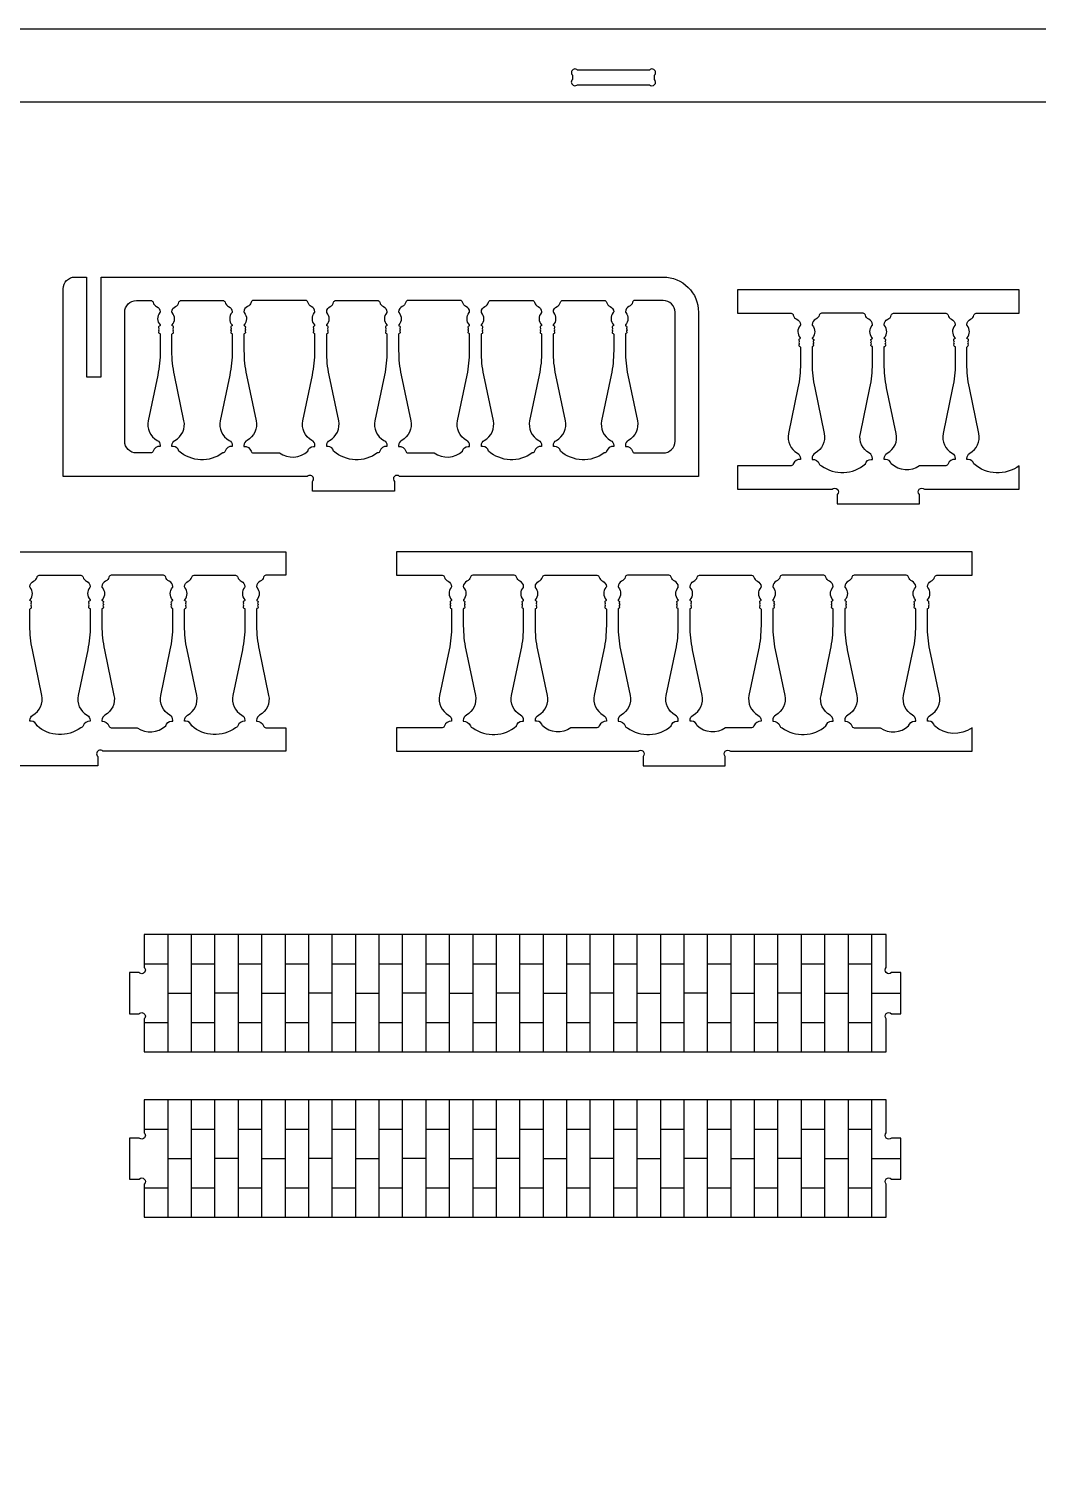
# Model space of a CAD drawing. Extents: x 4982 to 16003, y -2148 to 3908.
# Drawn here: x 8653 to 9478, y 1213 to 2398 of the extents above; entities that cross this region are included whole.
import ezdxf

# ---------------------------------------------------------------- set-up
doc = ezdxf.new("R2010")
doc.units = 0
doc.header["$MEASUREMENT"] = 0
doc.layers.add('LAYER_1', color=18, linetype='CONTINUOUS')

msp = doc.modelspace()

# ---------------------------------------------------------------- linework, layer by layer
at = {"layer": 'LAYER_1'}
msp.add_lwpolyline([(7913.1, 2338.3), (7913.1, 1212.7), (7853.1, 1212.7), (7853.1, 2398.3), (10409.1, 2398.3), (10409.1, 1212.7), (10349.1, 1212.7), (10349.1, 2338.3)], close=True, dxfattribs=at)
for points in [[(9160.5, 2364.7), (9101.7, 2364.7, 1), (9097.5, 2360.5), (9097.5, 2357, 1), (9101.7, 2352.7), (9160.5, 2352.7, 1), (9164.7, 2357), (9164.7, 2360.5, 1)], [(8690.3, 2195.2), (8699.9, 2195.2), (8699.9, 2113.6), (8711.9, 2113.6), (8711.9, 2195.2), (9171.9, 2195.2, -0.414214), (9200.7, 2166.4), (9200.7, 2032), (8956.1, 2032, 1), (8951.9, 2027.7), (8951.9, 2020), (8884.7, 2020), (8884.7, 2027.7, 1), (8880.5, 2032), (8680.7, 2032), (8680.7, 2185.6, -0.414214)], [(9381.5, 2009.5), (9381.5, 2017.2, -1), (9385.7, 2021.5), (9463.3, 2021.5), (9463.3, 2040.7, -0.352171), (9426.1, 2042.2, 0.352171), (9421.5, 2045.9), (9420.4, 2045.9), (9420.4, 2046.7, -0.272519), (9422.8, 2050.9, 0.328849), (9430.2, 2067.1), (9422.4, 2104.5, -0.051698), (9420.4, 2124.2), (9420.4, 2137.9, -0.366837), (9420.8, 2138.4, 0.600564), (9421.3, 2140.1, -0.39765), (9421.3, 2140.8, 0.39765), (9421.3, 2142.2, -0.39765), (9421.3, 2142.9, 0.594353), (9420.8, 2144.7, -0.584261), (9420.5, 2145.4, 0.375636), (9420.6, 2155.6, -0.187098), (9420.4, 2156.3, -0.294683), (9423.3, 2160.6, 0.244569), (9426.1, 2164, -0.352171), (9428, 2165.5), (9463.3, 2165.5), (9463.3, 2184.7), (9232.5, 2184.7), (9232.5, 2165.5), (9276.5, 2165.5, -0.352171), (9278.3, 2164, 0.244569), (9281.2, 2160.6, -0.294683), (9284.1, 2156.3, -0.187098), (9283.9, 2155.6, 0.375636), (9284, 2145.4, -0.584261), (9283.7, 2144.7, 0.594353), (9283.1, 2142.9, -0.39765), (9283.1, 2142.2, 0.39765), (9283.1, 2140.8, -0.39765), (9283.1, 2140.1, 0.600564), (9283.7, 2138.4, -0.366837), (9284.1, 2137.9), (9284.1, 2124.2, -0.051698), (9282.1, 2104.5), (9274.3, 2067.1, 0.328849), (9281.7, 2050.9, -0.272519), (9284.1, 2046.7), (9284.1, 2045.9, 0.352171), (9278.3, 2042.2, -0.352171), (9276.5, 2040.7), (9232.5, 2040.7), (9232.5, 2021.5), (9310, 2021.5, -1), (9314.3, 2017.2), (9314.3, 2009.5)], [(8757.7, 2061.5, -0.272519), (8760.1, 2057.3), (8760.1, 2056.5, 0.352171), (8754.3, 2052.7, -0.352171), (8752.5, 2051.2), (8740.7, 2051.2, -0.414214), (8731.1, 2060.8), (8731.1, 2166.4, -0.414214), (8740.7, 2176), (8752.5, 2176, -0.352171), (8754.3, 2174.5, 0.244569), (8757.2, 2171.1, -0.294683), (8760.1, 2166.8, -0.187098), (8759.9, 2166.1, 0.375636), (8760, 2156, -0.584261), (8759.7, 2155.2, 0.594353), (8759.1, 2153.4, -0.39765), (8759.1, 2152.8, 0.39765), (8759.1, 2151.3, -0.39765), (8759.1, 2150.7, 0.600564), (8759.7, 2148.9, -0.366837), (8760.1, 2148.4), (8760.1, 2134.7, -0.051698), (8758.1, 2115), (8750.3, 2077.6, 0.328849)], [(8811.4, 2176, -0.352171), (8813.3, 2174.5, 0.244569), (8816.1, 2171.1, -0.294683), (8819.1, 2166.8, -0.187098), (8818.9, 2166.1, 0.375636), (8818.9, 2156, -0.584261), (8818.7, 2155.2, 0.594353), (8818.1, 2153.4, -0.39765), (8818.1, 2152.8, 0.39765), (8818.1, 2151.3, -0.39765), (8818.1, 2150.7, 0.600564), (8818.7, 2148.9, -0.366837), (8819.1, 2148.4), (8819.1, 2134.7, -0.051698), (8817, 2115), (8809.2, 2077.6, 0.328849), (8816.6, 2061.5, -0.272519), (8819.1, 2057.3), (8819.1, 2056.5, 0.352171), (8813.3, 2052.7, -0.352171), (8811.4, 2051.2, -0.352171), (8775.5, 2052.7, 0.352171), (8770.8, 2056.5), (8769.7, 2056.5), (8769.7, 2057.3, -0.272519), (8772.2, 2061.5, 0.328849), (8779.6, 2077.6), (8771.8, 2115, -0.051698), (8769.7, 2134.7), (8769.7, 2148.4, -0.366837), (8770.1, 2148.9, 0.600564), (8770.7, 2150.7, -0.39765), (8770.7, 2151.3, 0.39765), (8770.7, 2152.8, -0.39765), (8770.7, 2153.4, 0.594353), (8770.2, 2155.2, -0.584261), (8769.9, 2156, 0.375636), (8770, 2166.1, -0.187098), (8769.7, 2166.8, -0.294683), (8772.7, 2171.1, 0.244569), (8775.5, 2174.5, -0.352171), (8777.4, 2176)], [(8857.7, 2051.2, 0.352171), (8881, 2052.7, -0.352171), (8885.6, 2056.5), (8886.8, 2056.5), (8886.8, 2057.3, 0.272519), (8884.3, 2061.5, -0.328849), (8876.9, 2077.6), (8884.7, 2115, 0.051698), (8886.8, 2134.7), (8886.8, 2148.4, 0.366837), (8886.3, 2148.9, -0.600564), (8885.8, 2150.7, 0.39765), (8885.8, 2151.3, -0.39765), (8885.8, 2152.8, 0.39765), (8885.8, 2153.4, -0.594353), (8886.3, 2155.2, 0.584261), (8886.6, 2156, -0.375636), (8886.5, 2166.1, 0.187098), (8886.7, 2166.8, 0.294683), (8883.8, 2171.1, -0.244569), (8881, 2174.5, 0.352171), (8879.1, 2176), (8836.4, 2176, 0.352171), (8834.5, 2174.5, -0.244569), (8831.6, 2171.1, 0.294683), (8828.7, 2166.8, 0.187098), (8828.9, 2166.1, -0.375636), (8828.8, 2156, 0.584261), (8829.1, 2155.2, -0.594353), (8829.7, 2153.4, 0.39765), (8829.7, 2152.8, -0.39765), (8829.7, 2151.3, 0.39765), (8829.7, 2150.7, -0.600564), (8829.1, 2148.9, 0.366837), (8828.7, 2148.4), (8828.7, 2134.7, 0.051698), (8830.7, 2115), (8838.6, 2077.6, -0.328849), (8831.2, 2061.5, 0.272519), (8828.7, 2057.3), (8828.7, 2056.5, -0.352171), (8834.5, 2052.7, 0.352171), (8836.4, 2051.2)], [(8938, 2176, -0.352171), (8939.9, 2174.5, 0.244569), (8942.8, 2171.1, -0.294683), (8945.7, 2166.8, -0.187098), (8945.5, 2166.1, 0.375636), (8945.6, 2156, -0.584261), (8945.3, 2155.2, 0.594353), (8944.7, 2153.4, -0.39765), (8944.7, 2152.8, 0.39765), (8944.7, 2151.3, -0.39765), (8944.7, 2150.7, 0.600564), (8945.3, 2148.9, -0.366837), (8945.7, 2148.4), (8945.7, 2134.7, -0.051698), (8943.7, 2115), (8935.8, 2077.6, 0.328849), (8943.2, 2061.5, -0.272519), (8945.7, 2057.3), (8945.7, 2056.5, 0.352171), (8939.9, 2052.7, -0.352171), (8938, 2051.2, -0.352171), (8902.1, 2052.7, 0.352171), (8897.5, 2056.5), (8896.4, 2056.5), (8896.4, 2057.3, -0.272519), (8898.8, 2061.5, 0.328849), (8906.2, 2077.6), (8898.4, 2115, -0.051698), (8896.4, 2134.7), (8896.4, 2148.4, -0.366837), (8896.8, 2148.9, 0.600564), (8897.3, 2150.7, -0.39765), (8897.3, 2151.3, 0.39765), (8897.3, 2152.8, -0.39765), (8897.3, 2153.4, 0.594353), (8896.8, 2155.2, -0.584261), (8896.5, 2156, 0.375636), (8896.6, 2166.1, -0.187098), (8896.4, 2166.8, -0.294683), (8899.3, 2171.1, 0.244569), (8902.1, 2174.5, -0.352171), (8904, 2176)], [(8984.3, 2051.2, 0.352171), (9007.6, 2052.7, -0.352171), (9012.3, 2056.5), (9013.4, 2056.5), (9013.4, 2057.3, 0.272519), (9010.9, 2061.5, -0.328849), (9003.5, 2077.6), (9011.3, 2115, 0.051698), (9013.4, 2134.7), (9013.4, 2148.4, 0.366837), (9013, 2148.9, -0.600564), (9012.4, 2150.7, 0.39765), (9012.4, 2151.3, -0.39765), (9012.4, 2152.8, 0.39765), (9012.4, 2153.4, -0.594353), (9012.9, 2155.2, 0.584261), (9013.2, 2156, -0.375636), (9013.1, 2166.1, 0.187098), (9013.4, 2166.8, 0.294683), (9010.4, 2171.1, -0.244569), (9007.6, 2174.5, 0.352171), (9005.7, 2176), (8963, 2176, 0.352171), (8961.1, 2174.5, -0.244569), (8958.3, 2171.1, 0.294683), (8955.3, 2166.8, 0.187098), (8955.5, 2166.1, -0.375636), (8955.5, 2156, 0.584261), (8955.7, 2155.2, -0.594353), (8956.3, 2153.4, 0.39765), (8956.3, 2152.8, -0.39765), (8956.3, 2151.3, 0.39765), (8956.3, 2150.7, -0.600564), (8955.7, 2148.9, 0.366837), (8955.3, 2148.4), (8955.3, 2134.7, 0.051698), (8957.3, 2115), (8965.2, 2077.6, -0.328849), (8957.8, 2061.5, 0.272519), (8955.3, 2057.3), (8955.3, 2056.5, -0.352171), (8961.1, 2052.7, 0.352171), (8963, 2051.2)], [(9066.5, 2174.5, 0.244569), (9069.4, 2171.1, -0.294683), (9072.3, 2166.8, -0.187098), (9072.1, 2166.1, 0.375636), (9072.2, 2156, -0.584261), (9071.9, 2155.2, 0.594353), (9071.3, 2153.4, -0.39765), (9071.3, 2152.8, 0.39765), (9071.3, 2151.3, -0.39765), (9071.3, 2150.7, 0.600564), (9071.9, 2148.9, -0.366837), (9072.3, 2148.4), (9072.3, 2134.7, -0.051698), (9070.3, 2115), (9062.5, 2077.6, 0.328849), (9069.9, 2061.5, -0.272519), (9072.3, 2057.3), (9072.3, 2056.5, 0.352171), (9066.5, 2052.7, -0.352171), (9064.7, 2051.2, -0.352171), (9028.8, 2052.7, 0.352171), (9024.1, 2056.5), (9023, 2056.5), (9023, 2057.3, -0.272519), (9025.4, 2061.5, 0.328849), (9032.8, 2077.6), (9025, 2115, -0.051698), (9023, 2134.7), (9023, 2148.4, -0.366837), (9023.4, 2148.9, 0.600564), (9024, 2150.7, -0.39765), (9024, 2151.3, 0.39765), (9024, 2152.8, -0.39765), (9024, 2153.4, 0.594353), (9023.4, 2155.2, -0.584261), (9023.1, 2156, 0.375636), (9023.2, 2166.1, -0.187098), (9023, 2166.8, -0.294683), (9025.9, 2171.1, 0.244569), (9028.8, 2174.5, -0.352171), (9030.6, 2176), (9064.7, 2176, -0.352171)], [(9082.2, 2166.1, -0.187098), (9081.9, 2166.8, -0.294683), (9084.9, 2171.1, 0.244569), (9087.7, 2174.5, -0.352171), (9089.6, 2176), (9123.6, 2176, -0.352171), (9125.5, 2174.5, 0.244569), (9128.3, 2171.1, -0.294683), (9131.3, 2166.8, -0.187098), (9131, 2166.1, 0.375636), (9131.1, 2156, -0.584261), (9130.9, 2155.2, 0.594353), (9130.3, 2153.4, -0.39765), (9130.3, 2152.8, 0.39765), (9130.3, 2151.3, -0.39765), (9130.3, 2150.7, 0.600564), (9130.9, 2148.9, -0.366837), (9131.3, 2148.4), (9131.3, 2134.7, -0.051698), (9129.2, 2115), (9121.4, 2077.6, 0.328849), (9128.8, 2061.5, -0.272519), (9131.3, 2057.3), (9131.3, 2056.5, 0.352171), (9125.5, 2052.7, -0.352171), (9123.6, 2051.2, -0.352171), (9087.7, 2052.7, 0.352171), (9083, 2056.5), (9081.9, 2056.5), (9081.9, 2057.3, -0.272519), (9084.4, 2061.5, 0.328849), (9091.8, 2077.6), (9084, 2115, -0.051698), (9081.9, 2134.7), (9081.9, 2148.4, -0.366837), (9082.3, 2148.9, 0.600564), (9082.9, 2150.7, -0.39765), (9082.9, 2151.3, 0.39765), (9082.9, 2152.8, -0.39765), (9082.9, 2153.4, 0.594353), (9082.3, 2155.2, -0.584261), (9082.1, 2156, 0.375636)], [(9140.9, 2166.8, 0.187098), (9141.1, 2166.1, -0.375636), (9141, 2156, 0.584261), (9141.3, 2155.2, -0.594353), (9141.9, 2153.4, 0.39765), (9141.9, 2152.8, -0.39765), (9141.9, 2151.3, 0.39765), (9141.9, 2150.7, -0.600564), (9141.3, 2148.9, 0.366837), (9140.9, 2148.4), (9140.9, 2134.7, 0.051698), (9142.9, 2115), (9150.7, 2077.6, -0.328849), (9143.3, 2061.5, 0.272519), (9140.9, 2057.3), (9140.9, 2056.5, -0.352171), (9146.7, 2052.7, 0.352171), (9148.5, 2051.2), (9171.9, 2051.2, 0.414214), (9181.5, 2060.8), (9181.5, 2166.4, 0.414214), (9171.9, 2176), (9148.5, 2176, 0.352171), (9146.7, 2174.5, -0.244569), (9143.8, 2171.1, 0.294683)], [(9335.4, 2165.5), (9301.4, 2165.5, 0.352171), (9299.5, 2164, -0.244569), (9296.7, 2160.6, 0.294683), (9293.7, 2156.3, 0.187098), (9294, 2155.6, -0.375636), (9293.9, 2145.4, 0.584261), (9294.2, 2144.7, -0.594353), (9294.7, 2142.9, 0.39765), (9294.7, 2142.2, -0.39765), (9294.7, 2140.8, 0.39765), (9294.7, 2140.1, -0.600564), (9294.1, 2138.4, 0.366837), (9293.7, 2137.9), (9293.7, 2124.2, 0.051698), (9295.8, 2104.5), (9303.6, 2067.1, -0.328849), (9296.2, 2050.9, 0.272519), (9293.7, 2046.7), (9293.7, 2045.9, -0.352171), (9299.5, 2042.2, 0.352171), (9301.4, 2040.7, 0.352171), (9337.3, 2042.2, -0.352171), (9342, 2045.9), (9343.1, 2045.9), (9343.1, 2046.7, 0.272519), (9340.6, 2050.9, -0.328849), (9333.2, 2067.1), (9341, 2104.5, 0.051698), (9343.1, 2124.2), (9343.1, 2137.9, 0.366837), (9342.7, 2138.4, -0.600564), (9342.1, 2140.1, 0.39765), (9342.1, 2140.8, -0.39765), (9342.1, 2142.2, 0.39765), (9342.1, 2142.9, -0.594353), (9342.7, 2144.7, 0.584261), (9342.9, 2145.4, -0.375636), (9342.9, 2155.6, 0.187098), (9343.1, 2156.3, 0.294683), (9340.1, 2160.6, -0.244569), (9337.3, 2164, 0.352171)], [(9381.7, 2040.7, -0.352171), (9358.5, 2042.2, 0.352171), (9353.8, 2045.9), (9352.7, 2045.9), (9352.7, 2046.7, -0.272519), (9355.2, 2050.9, 0.328849), (9362.6, 2067.1), (9354.7, 2104.5, -0.051698), (9352.7, 2124.2), (9352.7, 2137.9, -0.366837), (9353.1, 2138.4, 0.600564), (9353.7, 2140.1, -0.39765), (9353.7, 2140.8, 0.39765), (9353.7, 2142.2, -0.39765), (9353.7, 2142.9, 0.594353), (9353.1, 2144.7, -0.584261), (9352.8, 2145.4, 0.375636), (9352.9, 2155.6, -0.187098), (9352.7, 2156.3, -0.294683), (9355.6, 2160.6, 0.244569), (9358.5, 2164, -0.352171), (9360.4, 2165.5), (9403.1, 2165.5, -0.352171), (9405, 2164, 0.244569), (9407.8, 2160.6, -0.294683), (9410.8, 2156.3, -0.187098), (9410.5, 2155.6, 0.375636), (9410.6, 2145.4, -0.584261), (9410.3, 2144.7, 0.594353), (9409.8, 2142.9, -0.39765), (9409.8, 2142.2, 0.39765), (9409.8, 2140.8, -0.39765), (9409.8, 2140.1, 0.600564), (9410.4, 2138.4, -0.366837), (9410.8, 2137.9), (9410.8, 2124.2, -0.051698), (9408.7, 2104.5), (9400.9, 2067.1, 0.328849), (9408.3, 2050.9, -0.272519), (9410.8, 2046.7), (9410.8, 2045.9, 0.352171), (9405, 2042.2, -0.352171), (9403.1, 2040.7)], [(8953.5, 1807), (9151.2, 1807, -1), (9155.4, 1802.7), (9155.4, 1795), (9222.6, 1795), (9222.6, 1802.7, -1), (9226.9, 1807), (9424.6, 1807), (9424.6, 1826.2, -0.352171), (9393.9, 1827.7, 0.352171), (9389.2, 1831.5), (9388.1, 1831.5), (9388.1, 1832.3, -0.272519), (9390.6, 1836.5, 0.328849), (9398, 1852.7), (9390.1, 1890, -0.051698), (9388.1, 1909.7), (9388.1, 1923.4, -0.366837), (9388.5, 1923.9, 0.600564), (9389.1, 1925.7, -0.39765), (9389.1, 1926.3, 0.39765), (9389.1, 1927.8, -0.39765), (9389.1, 1928.4, 0.594353), (9388.5, 1930.2, -0.584261), (9388.2, 1931, 0.375636), (9388.3, 1941.1, -0.187098), (9388.1, 1941.8, -0.294683), (9391, 1946.1, 0.244569), (9393.9, 1949.5, -0.352171), (9395.8, 1951), (9424.6, 1951), (9424.6, 1970.2), (8953.5, 1970.2), (8953.5, 1951), (8991, 1951, -0.352171), (8992.8, 1949.5, 0.244569), (8995.7, 1946.1, -0.294683), (8998.6, 1941.8, -0.187098), (8998.4, 1941.1, 0.375636), (8998.5, 1931, -0.584261), (8998.2, 1930.2, 0.594353), (8997.6, 1928.4, -0.39765), (8997.6, 1927.8, 0.39765), (8997.6, 1926.3, -0.39765), (8997.6, 1925.7, 0.600564), (8998.2, 1923.9, -0.366837), (8998.6, 1923.4), (8998.6, 1909.7, -0.051698), (8996.6, 1890), (8988.8, 1852.7, 0.328849), (8996.2, 1836.5, -0.272519), (8998.6, 1832.3), (8998.6, 1831.5, 0.352171), (8992.8, 1827.7, -0.352171), (8991, 1826.2), (8953.5, 1826.2)], [(8695.1, 1951, -0.352171), (8697, 1949.5, 0.244569), (8699.9, 1946.1, -0.294683), (8702.8, 1941.8, -0.187098), (8702.6, 1941.1, 0.375636), (8702.7, 1931, -0.584261), (8702.4, 1930.2, 0.594353), (8701.8, 1928.4, -0.39765), (8701.8, 1927.8, 0.39765), (8701.8, 1926.3, -0.39765), (8701.8, 1925.7, 0.600564), (8702.4, 1923.9, -0.366837), (8702.8, 1923.4), (8702.8, 1909.7, -0.051698), (8700.8, 1890), (8692.9, 1852.7, 0.328849), (8700.3, 1836.5, -0.272519), (8702.8, 1832.3), (8702.8, 1831.5, 0.352171), (8697, 1827.7, -0.352171), (8695.1, 1826.2, -0.352171), (8659.3, 1827.7, 0.352171), (8654.6, 1831.5), (8653.5, 1831.5), (8653.5, 1832.3, -0.272519), (8655.9, 1836.5, 0.328849), (8663.3, 1852.7), (8655.5, 1890, -0.051698), (8653.5, 1909.7), (8653.5, 1923.4, -0.366837), (8653.9, 1923.9, 0.600564), (8654.5, 1925.7, -0.39765), (8654.5, 1926.3, 0.39765), (8654.5, 1927.8, -0.39765), (8654.5, 1928.4, 0.594353), (8653.9, 1930.2, -0.584261), (8653.6, 1931, 0.375636), (8653.7, 1941.1, -0.187098), (8653.5, 1941.8, -0.294683), (8656.4, 1946.1, 0.244569), (8659.3, 1949.5, -0.352171), (8661.1, 1951)], [(8741.4, 1826.2, 0.352171), (8764.7, 1827.7, -0.352171), (8769.4, 1831.5), (8770.5, 1831.5), (8770.5, 1832.3, 0.272519), (8768, 1836.5, -0.328849), (8760.6, 1852.7), (8768.4, 1890, 0.051698), (8770.5, 1909.7), (8770.5, 1923.4, 0.366837), (8770.1, 1923.9, -0.600564), (8769.5, 1925.7, 0.39765), (8769.5, 1926.3, -0.39765), (8769.5, 1927.8, 0.39765), (8769.5, 1928.4, -0.594353), (8770.1, 1930.2, 0.584261), (8770.3, 1931, -0.375636), (8770.2, 1941.1, 0.187098), (8770.5, 1941.8, 0.294683), (8767.5, 1946.1, -0.244569), (8764.7, 1949.5, 0.352171), (8762.8, 1951), (8720.1, 1951, 0.352171), (8718.2, 1949.5, -0.244569), (8715.4, 1946.1, 0.294683), (8712.4, 1941.8, 0.187098), (8712.7, 1941.1, -0.375636), (8712.6, 1931, 0.584261), (8712.8, 1930.2, -0.594353), (8713.4, 1928.4, 0.39765), (8713.4, 1927.8, -0.39765), (8713.4, 1926.3, 0.39765), (8713.4, 1925.7, -0.600564), (8712.8, 1923.9, 0.366837), (8712.4, 1923.4), (8712.4, 1909.7, 0.051698), (8714.5, 1890), (8722.3, 1852.7, -0.328849), (8714.9, 1836.5, 0.272519), (8712.4, 1832.3), (8712.4, 1831.5, -0.352171), (8718.2, 1827.7, 0.352171), (8720.1, 1826.2)], [(8821.8, 1951, -0.352171), (8823.6, 1949.5, 0.244569), (8826.5, 1946.1, -0.294683), (8829.4, 1941.8, -0.187098), (8829.2, 1941.1, 0.375636), (8829.3, 1931, -0.584261), (8829, 1930.2, 0.594353), (8828.4, 1928.4, -0.39765), (8828.4, 1927.8, 0.39765), (8828.4, 1926.3, -0.39765), (8828.4, 1925.7, 0.600564), (8829, 1923.9, -0.366837), (8829.4, 1923.4), (8829.4, 1909.7, -0.051698), (8827.4, 1890), (8819.6, 1852.7, 0.328849), (8827, 1836.5, -0.272519), (8829.4, 1832.3), (8829.4, 1831.5, 0.352171), (8823.6, 1827.7, -0.352171), (8821.8, 1826.2, -0.352171), (8785.9, 1827.7, 0.352171), (8781.2, 1831.5), (8780.1, 1831.5), (8780.1, 1832.3, -0.272519), (8782.6, 1836.5, 0.328849), (8790, 1852.7), (8782.1, 1890, -0.051698), (8780.1, 1909.7), (8780.1, 1923.4, -0.366837), (8780.5, 1923.9, 0.600564), (8781.1, 1925.7, -0.39765), (8781.1, 1926.3, 0.39765), (8781.1, 1927.8, -0.39765), (8781.1, 1928.4, 0.594353), (8780.5, 1930.2, -0.584261), (8780.2, 1931, 0.375636), (8780.3, 1941.1, -0.187098), (8780.1, 1941.8, -0.294683), (8783, 1946.1, 0.244569), (8785.9, 1949.5, -0.352171), (8787.8, 1951)], [(9049.9, 1951), (9015.9, 1951, 0.352171), (9014, 1949.5, -0.244569), (9011.2, 1946.1, 0.294683), (9008.2, 1941.8, 0.187098), (9008.5, 1941.1, -0.375636), (9008.4, 1931, 0.584261), (9008.7, 1930.2, -0.594353), (9009.2, 1928.4, 0.39765), (9009.2, 1927.8, -0.39765), (9009.2, 1926.3, 0.39765), (9009.2, 1925.7, -0.600564), (9008.6, 1923.9, 0.366837), (9008.2, 1923.4), (9008.2, 1909.7, 0.051698), (9010.3, 1890), (9018.1, 1852.7, -0.328849), (9010.7, 1836.5, 0.272519), (9008.2, 1832.3), (9008.2, 1831.5, -0.352171), (9014, 1827.7, 0.352171), (9015.9, 1826.2, 0.352171), (9051.8, 1827.7, -0.352171), (9056.5, 1831.5), (9057.6, 1831.5), (9057.6, 1832.3, 0.272519), (9055.1, 1836.5, -0.328849), (9047.7, 1852.7), (9055.6, 1890, 0.051698), (9057.6, 1909.7), (9057.6, 1923.4, 0.366837), (9057.2, 1923.9, -0.600564), (9056.6, 1925.7, 0.39765), (9056.6, 1926.3, -0.39765), (9056.6, 1927.8, 0.39765), (9056.6, 1928.4, -0.594353), (9057.2, 1930.2, 0.584261), (9057.4, 1931, -0.375636), (9057.4, 1941.1, 0.187098), (9057.6, 1941.8, 0.294683), (9054.6, 1946.1, -0.244569), (9051.8, 1949.5, 0.352171)], [(9096.2, 1826.2, -0.352171), (9073, 1827.7, 0.352171), (9068.3, 1831.5), (9067.2, 1831.5), (9067.2, 1832.3, -0.272519), (9069.7, 1836.5, 0.328849), (9077.1, 1852.7), (9069.2, 1890, -0.051698), (9067.2, 1909.7), (9067.2, 1923.4, -0.366837), (9067.6, 1923.9, 0.600564), (9068.2, 1925.7, -0.39765), (9068.2, 1926.3, 0.39765), (9068.2, 1927.8, -0.39765), (9068.2, 1928.4, 0.594353), (9067.6, 1930.2, -0.584261), (9067.3, 1931, 0.375636), (9067.4, 1941.1, -0.187098), (9067.2, 1941.8, -0.294683), (9070.1, 1946.1, 0.244569), (9073, 1949.5, -0.352171), (9074.9, 1951), (9117.6, 1951, -0.352171), (9119.5, 1949.5, 0.244569), (9122.3, 1946.1, -0.294683), (9125.3, 1941.8, -0.187098), (9125, 1941.1, 0.375636), (9125.1, 1931, -0.584261), (9124.8, 1930.2, 0.594353), (9124.3, 1928.4, -0.39765), (9124.3, 1927.8, 0.39765), (9124.3, 1926.3, -0.39765), (9124.3, 1925.7, 0.600564), (9124.9, 1923.9, -0.366837), (9125.3, 1923.4), (9125.3, 1909.7, -0.051698), (9123.2, 1890), (9115.4, 1852.7, 0.328849), (9122.8, 1836.5, -0.272519), (9125.3, 1832.3), (9125.3, 1831.5, 0.352171), (9119.5, 1827.7, -0.352171), (9117.6, 1826.2)], [(9176.5, 1951), (9142.5, 1951, 0.352171), (9140.7, 1949.5, -0.244569), (9137.8, 1946.1, 0.294683), (9134.9, 1941.8, 0.187098), (9135.1, 1941.1, -0.375636), (9135, 1931, 0.584261), (9135.3, 1930.2, -0.594353), (9135.9, 1928.4, 0.39765), (9135.9, 1927.8, -0.39765), (9135.9, 1926.3, 0.39765), (9135.9, 1925.7, -0.600564), (9135.3, 1923.9, 0.366837), (9134.9, 1923.4), (9134.9, 1909.7, 0.051698), (9136.9, 1890), (9144.7, 1852.7, -0.328849), (9137.3, 1836.5, 0.272519), (9134.9, 1832.3), (9134.9, 1831.5, -0.352171), (9140.7, 1827.7, 0.352171), (9142.5, 1826.2, 0.352171), (9178.4, 1827.7, -0.352171), (9183.1, 1831.5), (9184.2, 1831.5), (9184.2, 1832.3, 0.272519), (9181.7, 1836.5, -0.328849), (9174.3, 1852.7), (9182.2, 1890, 0.051698), (9184.2, 1909.7), (9184.2, 1923.4, 0.366837), (9183.8, 1923.9, -0.600564), (9183.2, 1925.7, 0.39765), (9183.2, 1926.3, -0.39765), (9183.2, 1927.8, 0.39765), (9183.2, 1928.4, -0.594353), (9183.8, 1930.2, 0.584261), (9184.1, 1931, -0.375636), (9184, 1941.1, 0.187098), (9184.2, 1941.8, 0.294683), (9181.3, 1946.1, -0.244569), (9178.4, 1949.5, 0.352171)], [(9222.8, 1826.2, -0.352171), (9199.6, 1827.7, 0.352171), (9194.9, 1831.5), (9193.8, 1831.5), (9193.8, 1832.3, -0.272519), (9196.3, 1836.5, 0.328849), (9203.7, 1852.7), (9195.9, 1890, -0.051698), (9193.8, 1909.7), (9193.8, 1923.4, -0.366837), (9194.2, 1923.9, 0.600564), (9194.8, 1925.7, -0.39765), (9194.8, 1926.3, 0.39765), (9194.8, 1927.8, -0.39765), (9194.8, 1928.4, 0.594353), (9194.2, 1930.2, -0.584261), (9194, 1931, 0.375636), (9194, 1941.1, -0.187098), (9193.8, 1941.8, -0.294683), (9196.8, 1946.1, 0.244569), (9199.6, 1949.5, -0.352171), (9201.5, 1951), (9244.2, 1951, -0.352171), (9246.1, 1949.5, 0.244569), (9248.9, 1946.1, -0.294683), (9251.9, 1941.8, -0.187098), (9251.6, 1941.1, 0.375636), (9251.7, 1931, -0.584261), (9251.5, 1930.2, 0.594353), (9250.9, 1928.4, -0.39765), (9250.9, 1927.8, 0.39765), (9250.9, 1926.3, -0.39765), (9250.9, 1925.7, 0.600564), (9251.5, 1923.9, -0.366837), (9251.9, 1923.4), (9251.9, 1909.7, -0.051698), (9249.8, 1890), (9242, 1852.7, 0.328849), (9249.4, 1836.5, -0.272519), (9251.9, 1832.3), (9251.9, 1831.5, 0.352171), (9246.1, 1827.7, -0.352171), (9244.2, 1826.2)], [(9303.2, 1951), (9269.1, 1951, 0.352171), (9267.3, 1949.5, -0.244569), (9264.4, 1946.1, 0.294683), (9261.5, 1941.8, 0.187098), (9261.7, 1941.1, -0.375636), (9261.6, 1931, 0.584261), (9261.9, 1930.2, -0.594353), (9262.5, 1928.4, 0.39765), (9262.5, 1927.8, -0.39765), (9262.5, 1926.3, 0.39765), (9262.5, 1925.7, -0.600564), (9261.9, 1923.9, 0.366837), (9261.5, 1923.4), (9261.5, 1909.7, 0.051698), (9263.5, 1890), (9271.3, 1852.7, -0.328849), (9263.9, 1836.5, 0.272519), (9261.5, 1832.3), (9261.5, 1831.5, -0.352171), (9267.3, 1827.7, 0.352171), (9269.1, 1826.2, 0.352171), (9305, 1827.7, -0.352171), (9309.7, 1831.5), (9310.8, 1831.5), (9310.8, 1832.3, 0.272519), (9308.4, 1836.5, -0.328849), (9301, 1852.7), (9308.8, 1890, 0.051698), (9310.8, 1909.7), (9310.8, 1923.4, 0.366837), (9310.4, 1923.9, -0.600564), (9309.8, 1925.7, 0.39765), (9309.8, 1926.3, -0.39765), (9309.8, 1927.8, 0.39765), (9309.8, 1928.4, -0.594353), (9310.4, 1930.2, 0.584261), (9310.7, 1931, -0.375636), (9310.6, 1941.1, 0.187098), (9310.8, 1941.8, 0.294683), (9307.9, 1946.1, -0.244569), (9305, 1949.5, 0.352171)], [(9349.5, 1826.2, 0.352171), (9372.7, 1827.7, -0.352171), (9377.4, 1831.5), (9378.5, 1831.5), (9378.5, 1832.3, 0.272519), (9376, 1836.5, -0.328849), (9368.6, 1852.7), (9376.5, 1890, 0.051698), (9378.5, 1909.7), (9378.5, 1923.4, 0.366837), (9378.1, 1923.9, -0.600564), (9377.5, 1925.7, 0.39765), (9377.5, 1926.3, -0.39765), (9377.5, 1927.8, 0.39765), (9377.5, 1928.4, -0.594353), (9378.1, 1930.2, 0.584261), (9378.3, 1931, -0.375636), (9378.3, 1941.1, 0.187098), (9378.5, 1941.8, 0.294683), (9375.5, 1946.1, -0.244569), (9372.7, 1949.5, 0.352171), (9370.8, 1951), (9328.1, 1951, 0.352171), (9326.2, 1949.5, -0.244569), (9323.4, 1946.1, 0.294683), (9320.4, 1941.8, 0.187098), (9320.7, 1941.1, -0.375636), (9320.6, 1931, 0.584261), (9320.9, 1930.2, -0.594353), (9321.4, 1928.4, 0.39765), (9321.4, 1927.8, -0.39765), (9321.4, 1926.3, 0.39765), (9321.4, 1925.7, -0.600564), (9320.8, 1923.9, 0.366837), (9320.4, 1923.4), (9320.4, 1909.7, 0.051698), (9322.5, 1890), (9330.3, 1852.7, -0.328849), (9322.9, 1836.5, 0.272519), (9320.4, 1832.3), (9320.4, 1831.5, -0.352171), (9326.2, 1827.7, 0.352171), (9328.1, 1826.2)], [(9366.3, 1625.7), (9358.6, 1625.7, -1), (9354.3, 1630), (9354.3, 1656.9), (8747.1, 1656.9), (8747.1, 1630, -1), (8742.9, 1625.7), (8735.1, 1625.7), (8735.1, 1592.1), (8742.9, 1592.1, -1), (8747.1, 1587.9), (8747.1, 1560.9), (9354.3, 1560.9), (9354.3, 1587.9, -1), (9358.6, 1592.1), (9366.3, 1592.1)], [(9366.3, 1490.3), (9358.6, 1490.3, -1), (9354.3, 1494.6), (9354.3, 1521.5), (8747.1, 1521.5), (8747.1, 1494.6, -1), (8742.9, 1490.3), (8735.1, 1490.3), (8735.1, 1456.7), (8742.9, 1456.7, -1), (8747.1, 1452.5), (8747.1, 1425.5), (9354.3, 1425.5), (9354.3, 1452.5, -1), (9358.6, 1456.7), (9366.3, 1456.7)]]:
    msp.add_lwpolyline(points, format="xyb", close=True, dxfattribs=at)
msp.add_lwpolyline([(8487.9, 1970.2), (8863, 1970.2), (8863, 1951), (8846.7, 1951, 0.352171), (8844.8, 1949.5, -0.244569), (8842, 1946.1, 0.294683), (8839, 1941.8, 0.187098), (8839.3, 1941.1, -0.375636), (8839.2, 1931, 0.584261), (8839.5, 1930.2, -0.594353), (8840, 1928.4, 0.39765), (8840, 1927.8, -0.39765), (8840, 1926.3, 0.39765), (8840, 1925.7, -0.600564), (8839.4, 1923.9, 0.366837), (8839, 1923.4), (8839, 1909.7, 0.051698), (8841.1, 1890), (8848.9, 1852.7, -0.328849), (8841.5, 1836.5, 0.272519), (8839, 1832.3), (8839, 1831.5, -0.352171), (8844.8, 1827.7, 0.352171), (8846.7, 1826.2), (8863, 1826.2), (8863, 1807), (8713.3, 1807, 1), (8709, 1802.7), (8709, 1795), (8641.8, 1795)], format="xyb", dxfattribs=at)
for points in [[(8766.3, 1656.9), (8766.3, 1560.9)], [(8785.5, 1656.9), (8785.5, 1560.9)], [(8804.7, 1656.9), (8804.7, 1560.9)], [(8823.9, 1656.9), (8823.9, 1560.9)], [(8843.1, 1656.9), (8843.1, 1560.9)], [(8862.3, 1656.9), (8862.3, 1560.9)], [(8881.5, 1656.9), (8881.5, 1560.9)], [(8900.7, 1656.9), (8900.7, 1560.9)], [(8919.9, 1656.9), (8919.9, 1560.9)], [(8939.1, 1656.9), (8939.1, 1560.9)], [(8958.3, 1656.9), (8958.3, 1560.9)], [(8977.5, 1656.9), (8977.5, 1560.9)], [(8996.7, 1656.9), (8996.7, 1560.9)], [(9015.9, 1656.9), (9015.9, 1560.9)], [(9035.1, 1656.9), (9035.1, 1560.9)], [(9054.3, 1656.9), (9054.3, 1560.9)], [(9073.5, 1656.9), (9073.5, 1560.9)], [(9092.7, 1656.9), (9092.7, 1560.9)], [(9111.9, 1656.9), (9111.9, 1560.9)], [(9131.1, 1656.9), (9131.1, 1560.9)], [(9150.3, 1656.9), (9150.3, 1560.9)], [(9169.5, 1656.9), (9169.5, 1560.9)], [(9188.7, 1656.9), (9188.7, 1560.9)], [(9207.9, 1656.9), (9207.9, 1560.9)], [(9227.1, 1656.9), (9227.1, 1560.9)], [(9246.3, 1656.9), (9246.3, 1560.9)], [(9265.5, 1656.9), (9265.5, 1560.9)], [(9284.7, 1656.9), (9284.7, 1560.9)], [(9303.9, 1656.9), (9303.9, 1560.9)], [(9323.1, 1656.9), (9323.1, 1560.9)], [(9342.3, 1656.9), (9342.3, 1560.9)], [(8747.1, 1632.9), (8766.3, 1632.9)], [(8785.5, 1632.9), (8804.7, 1632.9)], [(8823.9, 1632.9), (8843.1, 1632.9)], [(8862.3, 1632.9), (8881.5, 1632.9)], [(8900.7, 1632.9), (8919.9, 1632.9)], [(8939.1, 1632.9), (8958.3, 1632.9)], [(8977.5, 1632.9), (8996.7, 1632.9)], [(9015.9, 1632.9), (9035.1, 1632.9)], [(9054.3, 1632.9), (9073.5, 1632.9)], [(9092.7, 1632.9), (9111.9, 1632.9)], [(9131.1, 1632.9), (9150.3, 1632.9)], [(9169.5, 1632.9), (9188.7, 1632.9)], [(9207.9, 1632.9), (9227.1, 1632.9)], [(9246.3, 1632.9), (9265.5, 1632.9)], [(9284.7, 1632.9), (9303.9, 1632.9)], [(9323.1, 1632.9), (9342.3, 1632.9)], [(8766.3, 1608.9), (8785.5, 1608.9)], [(8823.9, 1608.9), (8804.7, 1608.9)], [(8843.1, 1608.9), (8862.3, 1608.9)], [(8900.7, 1608.9), (8881.5, 1608.9)], [(8919.9, 1608.9), (8939.1, 1608.9)], [(8977.5, 1608.9), (8958.3, 1608.9)], [(8996.7, 1608.9), (9015.9, 1608.9)], [(9054.3, 1608.9), (9035.1, 1608.9)], [(9073.5, 1608.9), (9092.7, 1608.9)], [(9131.1, 1608.9), (9111.9, 1608.9)], [(9150.3, 1608.9), (9169.5, 1608.9)], [(9207.9, 1608.9), (9188.7, 1608.9)], [(9227.1, 1608.9), (9246.3, 1608.9)], [(9284.7, 1608.9), (9265.5, 1608.9)], [(9303.9, 1608.9), (9323.1, 1608.9)], [(9342.3, 1608.9), (9366.3, 1608.9)], [(8747.1, 1584.9), (8766.3, 1584.9)], [(8785.5, 1584.9), (8804.7, 1584.9)], [(8823.9, 1584.9), (8843.1, 1584.9)], [(8862.3, 1584.9), (8881.5, 1584.9)], [(8900.7, 1584.9), (8919.9, 1584.9)], [(8939.1, 1584.9), (8958.3, 1584.9)], [(8977.5, 1584.9), (8996.7, 1584.9)], [(9015.9, 1584.9), (9035.1, 1584.9)], [(9054.3, 1584.9), (9073.5, 1584.9)], [(9092.7, 1584.9), (9111.9, 1584.9)], [(9131.1, 1584.9), (9150.3, 1584.9)], [(9169.5, 1584.9), (9188.7, 1584.9)], [(9207.9, 1584.9), (9227.1, 1584.9)], [(9246.3, 1584.9), (9265.5, 1584.9)], [(9284.7, 1584.9), (9303.9, 1584.9)], [(9323.1, 1584.9), (9342.3, 1584.9)], [(8766.3, 1521.5), (8766.3, 1425.5)], [(8785.5, 1521.5), (8785.5, 1425.5)], [(8804.7, 1521.5), (8804.7, 1425.5)], [(8823.9, 1521.5), (8823.9, 1425.5)], [(8843.1, 1521.5), (8843.1, 1425.5)], [(8862.3, 1521.5), (8862.3, 1425.5)], [(8881.5, 1521.5), (8881.5, 1425.5)], [(8900.7, 1521.5), (8900.7, 1425.5)], [(8919.9, 1521.5), (8919.9, 1425.5)], [(8939.1, 1521.5), (8939.1, 1425.5)], [(8958.3, 1521.5), (8958.3, 1425.5)], [(8977.5, 1521.5), (8977.5, 1425.5)], [(8996.7, 1521.5), (8996.7, 1425.5)], [(9015.9, 1521.5), (9015.9, 1425.5)], [(9035.1, 1521.5), (9035.1, 1425.5)], [(9054.3, 1521.5), (9054.3, 1425.5)], [(9073.5, 1521.5), (9073.5, 1425.5)], [(9092.7, 1521.5), (9092.7, 1425.5)], [(9111.9, 1521.5), (9111.9, 1425.5)], [(9131.1, 1521.5), (9131.1, 1425.5)], [(9150.3, 1521.5), (9150.3, 1425.5)], [(9169.5, 1521.5), (9169.5, 1425.5)], [(9188.7, 1521.5), (9188.7, 1425.5)], [(9207.9, 1521.5), (9207.9, 1425.5)], [(9227.1, 1521.5), (9227.1, 1425.5)], [(9246.3, 1521.5), (9246.3, 1425.5)], [(9265.5, 1521.5), (9265.5, 1425.5)], [(9284.7, 1521.5), (9284.7, 1425.5)], [(9303.9, 1521.5), (9303.9, 1425.5)], [(9323.1, 1521.5), (9323.1, 1425.5)], [(9342.3, 1521.5), (9342.3, 1425.5)], [(8747.1, 1497.5), (8766.3, 1497.5)], [(8785.5, 1497.5), (8804.7, 1497.5)], [(8823.9, 1497.5), (8843.1, 1497.5)], [(8862.3, 1497.5), (8881.5, 1497.5)], [(8900.7, 1497.5), (8919.9, 1497.5)], [(8939.1, 1497.5), (8958.3, 1497.5)], [(8977.5, 1497.5), (8996.7, 1497.5)], [(9015.9, 1497.5), (9035.1, 1497.5)], [(9054.3, 1497.5), (9073.5, 1497.5)], [(9092.7, 1497.5), (9111.9, 1497.5)], [(9131.1, 1497.5), (9150.3, 1497.5)], [(9169.5, 1497.5), (9188.7, 1497.5)], [(9207.9, 1497.5), (9227.1, 1497.5)], [(9246.3, 1497.5), (9265.5, 1497.5)], [(9284.7, 1497.5), (9303.9, 1497.5)], [(9323.1, 1497.5), (9342.3, 1497.5)], [(8766.3, 1473.5), (8785.5, 1473.5)], [(8823.9, 1473.5), (8804.7, 1473.5)], [(8843.1, 1473.5), (8862.3, 1473.5)], [(8900.7, 1473.5), (8881.5, 1473.5)], [(8919.9, 1473.5), (8939.1, 1473.5)], [(8977.5, 1473.5), (8958.3, 1473.5)], [(8996.7, 1473.5), (9015.9, 1473.5)], [(9054.3, 1473.5), (9035.1, 1473.5)], [(9073.5, 1473.5), (9092.7, 1473.5)], [(9131.1, 1473.5), (9111.9, 1473.5)], [(9150.3, 1473.5), (9169.5, 1473.5)], [(9207.9, 1473.5), (9188.7, 1473.5)], [(9227.1, 1473.5), (9246.3, 1473.5)], [(9284.7, 1473.5), (9265.5, 1473.5)], [(9303.9, 1473.5), (9323.1, 1473.5)], [(9342.3, 1473.5), (9366.3, 1473.5)], [(8747.1, 1449.5), (8766.3, 1449.5)], [(8785.5, 1449.5), (8804.7, 1449.5)], [(8823.9, 1449.5), (8843.1, 1449.5)], [(8862.3, 1449.5), (8881.5, 1449.5)], [(8900.7, 1449.5), (8919.9, 1449.5)], [(8939.1, 1449.5), (8958.3, 1449.5)], [(8977.5, 1449.5), (8996.7, 1449.5)], [(9015.9, 1449.5), (9035.1, 1449.5)], [(9054.3, 1449.5), (9073.5, 1449.5)], [(9092.7, 1449.5), (9111.9, 1449.5)], [(9131.1, 1449.5), (9150.3, 1449.5)], [(9169.5, 1449.5), (9188.7, 1449.5)], [(9207.9, 1449.5), (9227.1, 1449.5)], [(9246.3, 1449.5), (9265.5, 1449.5)], [(9284.7, 1449.5), (9303.9, 1449.5)], [(9323.1, 1449.5), (9342.3, 1449.5)]]:
    msp.add_lwpolyline(points, dxfattribs=at)

doc.saveas('drawing.dxf')
